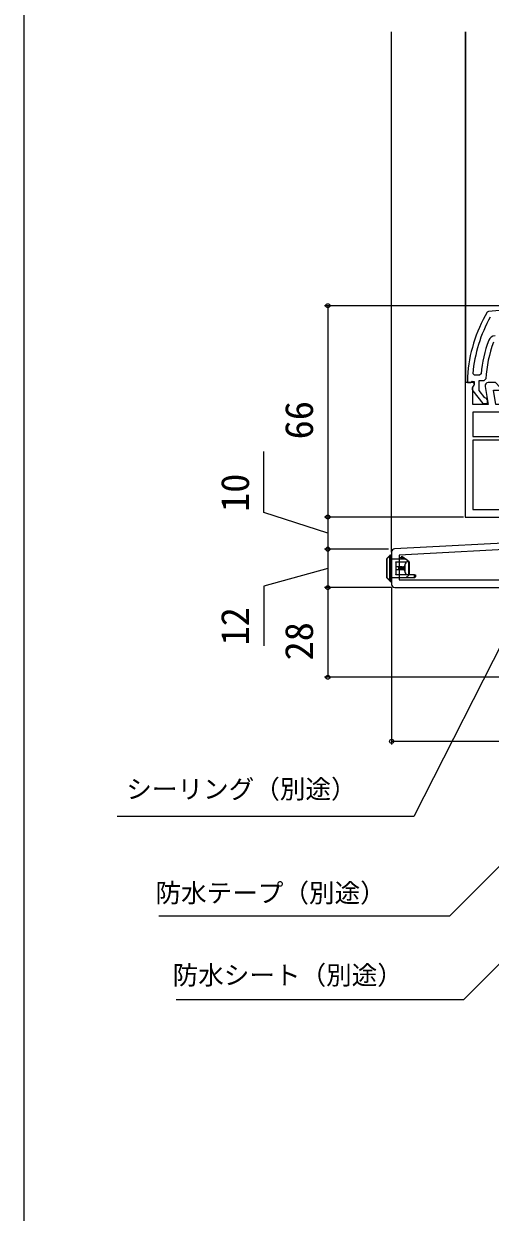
# Model space of a CAD drawing. Units: millimetres, scale not verified. Extents: x -525 to 525, y -783 to 778.
# Drawn here: x -525 to -379.1, y -139.8 to 231.4 of the extents above; entities that cross this region are included whole.
import ezdxf
from ezdxf.enums import TextEntityAlignment as Align

# ---------------------------------------------------------------- set-up
doc = ezdxf.new("R2010")
doc.units = ezdxf.units.MM
doc.header["$LTSCALE"] = 4
for name, color, linetype in [('0-3_YKK_11', 7, 'Continuous'), ('0-5_YKK_12', 2, 'Continuous'), ('0-6_YKK_13', 4, 'Continuous'), ('0-8_YKK_D', 6, 'Continuous'), ('0-9_YKK_ZWAK', 7, 'Continuous')]:
    doc.layers.add(name, color=color, linetype=linetype)
doc.styles.add('ＭＳ ゴシック', font='')
doc.styles.get('ＭＳ ゴシック').set_extended_font_data('MS Gothic')

msp = doc.modelspace()

# ---------------------------------------------------------------- linework, layer by layer
at = {"layer": '0-3_YKK_11'}
msp.add_line((-410, 66.351), (-410, 56.3), dxfattribs=at)
for points in [[(-351.252, 144.328), (-355.5, 142.638), (-355.5, 139.164), (-352.051, 140.57), (-351.749, 139.83), (-355.5, 138.3), (-356, 138.3), (-356, 138.8), (-356.59, 138.875), (-357.075, 138.5), (-358.2, 138.5), (-358.2, 141.7), (-357.075, 141.7), (-356.59, 141.325), (-356, 141.4), (-356, 143.3), (-351.548, 145.072), (-356, 143.3), (-359.8, 143.3), (-379.727, 141.557), (-380.115, 141.311)], [(-387, 119.3), (-387, 77.3), (-367.134, 77.3), (-367, 77.223), (-364.095, 80.641), (-364.705, 81.159), (-367.016, 78.439)], [(-380.785, 118.126), (-379.793, 112.5), (-384.6, 112.5), (-384.6, 117.856), (-384.058, 118.724), (-384.377, 119.3), (-387, 119.3)], [(-386.299, 121.148), (-386.3, 121.115), (-386.3, 119.3), (-385.294, 119.3), (-384.798, 119.737), (-384.2, 119.7), (-384.2, 118.6), (-384.4, 118.2)], [(-382.013, 122.053), (-382.51, 121.6), (-384.117, 121.6), (-384.615, 122.146)], [(-384.587, 116.783), (-381.475, 112.8), (-380, 112.8), (-380, 113.901), (-380.475, 114.401), (-380.845, 114.592), (-382.6, 116.839), (-382.6, 120), (-381.029, 120), (-380.53, 120.471)], [(-372.5, 116.4), (-372.5, 112.5), (-377.356, 112.5), (-378.132, 116.9), (-376, 116.9), (-376, 117.8), (-377.5, 119.3), (-379.8, 119.3)], [(-409, 55.3), (-348.4, 55.3), (-348.4, 27.3), (-345, 27.3), (-345, 29.2), (-345.5, 29.7), (-346, 30.2), (-346, 55.3), (-295, 55.3), (-295, 56.8), (-282.5, 56.8), (-282.5, 55.3), (-280, 55.3), (-280, 59.3), (-295, 59.3), (-295, 111.3), (-296.8, 111.3), (-296.8, 109.3), (-305, 109.3), (-305, 106)], [(-384.6, 102.5), (-369.221, 102.5), (-371.226, 109.984), (-371.899, 110.317)], [(-373, 110.1), (-384.6, 110.1), (-384.6, 102.5)], [(-358.785, 84.126), (-357.793, 78.5), (-362.6, 78.5), (-362.6, 83.856), (-362.058, 84.724), (-362.377, 85.3), (-365, 85.3), (-365, 69.658), (-409.052, 67.35)]]:
    msp.add_lwpolyline(points, dxfattribs=at)
for points in [[(-370.4, 79.7), (-370.4, 101.3), (-384.6, 101.3), (-384.6, 79.7)], [(-365, 67.656), (-407.6, 65.423), (-407.6, 57.7), (-365, 57.7)]]:
    msp.add_lwpolyline(points, close=True, dxfattribs=at)
for centre, radius, start, end in [((-340.4, 118.1), 46, 149.69629, 176.20063), ((-340.4, 118.1), 44.4, 150.76927, 174.77219), ((-377.661, 131.8), 2.1, 90, 159.81284), ((-340.4, 118.1), 41.8, 159.8128, 174.57386), ((-340.4, 118.1), 40.2, 159.81283, 176.6194), ((-379.8, 118.3), 1, 90.00002, 190.00001), ((-383.8, 117.4), 1, 126.86989, 218.08672), ((-409, 66.351), 1, 93.00003, 180), ((-409, 56.3), 1, 180.00001, 269.99999)]:
    msp.add_arc(centre, radius, start, end, dxfattribs=at)
at = {"layer": '0-5_YKK_12'}
for p, q in [((-410, 66.351), (-410, 228.815)), ((-387, 228.815), (-387, 118.8)), ((-386.801, 119.3), (-386.8, 228.815))]:
    msp.add_line(p, q, dxfattribs=at)
at = {"layer": '0-6_YKK_13'}
for p, q in [((-411.5, 58.376), (-411.5, 64.276)), ((-411.494, 64.276), (-411.5, 64.276)), ((-410.674, 65.096), (-411.494, 64.276)), ((-411.494, 64.276), (-411.494, 58.424)), ((-410.254, 64.4), (-410.548, 64.4)), ((-410.376, 65.4), (-410.38, 65.395)), ((-410, 64.4), (-410, 58.2)), ((-405.5, 64.2), (-410, 64.2)), ((-408.7, 63.3), (-405.264, 63.3)), ((-408.7, 63.196), (-408.7, 63.3)), ((-408.7, 63.196), (-408.7, 61.8)), ((-405.443, 63.196), (-408.7, 63.196)), ((-404.5, 63.3), (-405.5, 64.2)), ((-404.565, 63.3), (-405.264, 63.3)), ((-404.565, 59.3), (-404.565, 63.3)), ((-404.565, 63.3), (-404.5, 63.3)), ((-404.5, 63.3), (-404.5, 59.3)), ((-407.8, 61.8), (-408.7, 61.8)), ((-408.7, 61.8), (-408.7, 60.8)), ((-408.7, 60.8), (-408.7, 59.404)), ((-408.7, 59.404), (-405.443, 59.404)), ((-407.8, 61.8), (-407.8, 60.8)), ((-407.359, 61.8), (-407.8, 61.8)), ((-407.217, 60.8), (-407.359, 60.8)), ((-407.217, 61.8), (-407.217, 60.8)), ((-406.8, 61.8), (-407.217, 61.8)), ((-406.8, 60.8), (-407.217, 60.8)), ((-406.8, 61.8), (-406.8, 60.8)), ((-406.667, 61.8), (-406.8, 61.8)), ((-406.667, 60.8), (-406.8, 60.8)), ((-406.486, 60.8), (-406.667, 60.8)), ((-406.486, 61.8), (-406.486, 60.8)), ((-406.45, 60.8), (-406.486, 60.8)), ((-406.45, 61.8), (-406.258, 61.8)), ((-406.258, 60.8), (-406.45, 60.8)), ((-406.258, 61.8), (-406.258, 60.8)), ((-406.028, 61.8), (-406.258, 61.8)), ((-406.028, 60.8), (-406.258, 60.8)), ((-406.028, 61.8), (-406.028, 60.8)), ((-405.888, 62.196), (-405.888, 60.404)), ((-411.494, 58.424), (-410.631, 57.561)), ((-410.488, 57.288), (-410.549, 57.349)), ((-410.337, 57.287), (-410.276, 57.2)), ((-405.5, 58.3), (-410, 58.3)), ((-405.5, 58.3), (-404.5, 59.3)), ((-402.8, 58.3), (-405.5, 58.3)), ((-404.565, 59.3), (-405.264, 59.3)), ((-404.5, 59.3), (-404.565, 59.3)), ((-402.8, 59.3), (-402.5, 59.3))]:
    msp.add_line(p, q, dxfattribs=at)
for points in [[(-411.412, 64.488), (-410.592, 65.308), (-410.588, 65.312)], [(-410.254, 64.4), (-410.254, 58.2), (-410.548, 58.2), (-410.548, 64.4)], [(-410.376, 65.4), (-410, 65.4), (-410, 64.4), (-410.254, 64.4)], [(-407.4, 64.2), (-407.4, 64.8), (-405.8, 64.2)], [(-406.8, 64.575), (-406.8, 65.1), (-405, 63.9)], [(-405.286, 64.007), (-405, 63.9), (-405, 63.75)], [(-407.359, 60.8), (-407.8, 60.8), (-408.7, 60.8)], [(-405.264, 59.3), (-408.7, 59.3), (-408.7, 59.404)], [(-407.359, 60.8), (-407.359, 61.8), (-407.217, 61.8)], [(-406.667, 60.8), (-406.667, 61.8), (-406.486, 61.8)], [(-406.45, 60.8), (-406.45, 61.8), (-406.486, 61.8)], [(-406.028, 61.8), (-405.948, 61.994), (-405.888, 62.196)], [(-405.888, 60.404), (-405.947, 60.602), (-406.028, 60.8)], [(-410.549, 57.349), (-411.5, 58.3), (-411.5, 58.376)], [(-410.254, 58.2), (-410, 58.2), (-410, 57.2), (-410.276, 57.2)], [(-402.8, 58.3), (-402.8, 59.3), (-404.5, 59.3)], [(-402.5, 59.3), (-402.5, 58.6), (-402.8, 58.3)]]:
    msp.add_lwpolyline(points, dxfattribs=at)
for centre, radius, start, end in [((-411.2, 64.276), 0.3, 135, 180), ((-411.211, 64.288), 0.284, 135.21566, 182.49633), ((-410.37, 65.091), 0.304, 91.7644, 179.04855), ((-410.39, 65.109), 0.284, 135.21566, 182.49633), ((-410.383, 65.099), 0.295, 89.30544, 134.94469), ((-410.376, 65.1), 0.3, 90, 135), ((-410.348, 57.549), 0.284, 177.50367, 224.78434), ((-410.319, 57.601), 0.314, 187.32627, 266.78077), ((-410.383, 57.523), 0.24, 226.38814, 281.18869), ((-410.276, 57.5), 0.3, 225, 270)]:
    msp.add_arc(centre, radius, start, end, dxfattribs=at)
for centre, major_axis, ratio, start_param, end_param in [((-410.688, 64.4), (0, 0.7), 0.2, 4.712389, 6.1791526), ((-410.394, 64.4), (0, 1), 0.14, 4.712389, 6.1791526), ((-403.711, 61.3), (0, 2.9), 0.789474, 0.8581397, 1.2566748), ((-405.264, 63), (0, 0.3), 0.789474, 6.2831853, 7.141325), ((-403.711, 61.3), (0, 2.9), 0.789474, 1.8849178, 2.283453), ((-405.264, 59.6), (0, 0.3), 0.789474, 2.283453, 3.1415927), ((-411.2, 58.424), (0.286, 0.119), 0.756388, 2.640578, 2.8379736), ((-410.688, 58.2), (0, 0.7), 0.2, 3.5625567, 4.712389), ((-410.394, 58.2), (0, 1), 0.14, 3.5625567, 4.712389)]:
    msp.add_ellipse(centre, major_axis=major_axis, ratio=ratio, start_param=start_param, end_param=end_param, dxfattribs=at)
at = {"layer": '0-8_YKK_D'}
for p, q in [((-360.778, 143.3), (-430.921, 143.3)), ((-429.921, 143.3), (-429.921, 77.3)), ((-387.5, 77.3), (-430.921, 77.3)), ((-387.5, 77.3), (-430.921, 77.3)), ((-429.921, 77.3), (-429.921, 67.3)), ((-411, 67.3), (-430.921, 67.3)), ((-411, 67.3), (-430.921, 67.3)), ((-429.921, 67.3), (-429.921, 55.3)), ((-411, 55.3), (-430.921, 55.3)), ((-410, 55.3), (-430.921, 55.3)), ((-429.921, 55.3), (-429.921, 27.3)), ((-410, 55.3), (-410, 6.3)), ((-349.4, 27.3), (-430.921, 27.3)), ((-410, 7.3), (-345, 7.3))]:
    msp.add_line(p, q, dxfattribs=at)
for points in [[(-429.921, 72.3), (-449.921, 78.745), (-449.921, 97.745)], [(-429.921, 61.3), (-449.921, 55.779), (-449.921, 37.051)], [(-370.897, 46.854), (-372.055, 44.582), (-403.001, -16.152), (-495.765, -16.152)], [(-346, -1.41), (-347.803, -3.213), (-391.935, -47.346), (-394.492, -47.346), (-482.719, -47.346)], [(-344, -30.007), (-345.803, -31.811), (-387.491, -73.498), (-477.373, -73.498)]]:
    msp.add_lwpolyline(points, dxfattribs=at)
for centre in [(-429.921, 143.3), (-429.921, 77.3), (-429.921, 77.3), (-429.921, 67.3), (-429.921, 67.3), (-429.921, 55.3), (-429.921, 55.3), (-429.921, 27.3), (-410, 7.3)]:
    msp.add_circle(centre, 0.637, dxfattribs=at)
at = {"layer": '0-9_YKK_ZWAK'}
msp.add_line((-525, 747.3), (-525, -782.7), dxfattribs=at)

# ---------------------------------------------------------------- texts
at = {"layer": '0-8_YKK_D', "style": 'ＭＳ ゴシック'}
for s, p in [('66', (-431.921, 101.573)), ('10', (-451.921, 78.905)), ('12', (-451.921, 37.211)), ('28', (-431.921, 32.539))]:
    msp.add_text(s, height=8.798, rotation=90, dxfattribs=at).set_placement(p, align=Align.BOTTOM_LEFT)
for s, p in [('シーリング（別途）', (-492.936, -12.331)), ('防水テープ（別途）', (-483.81, -44.755)), ('防水シート（別途）', (-478.464, -70.433))]:
    msp.add_text(s, height=5.865, dxfattribs=at).set_placement(p, align=Align.BOTTOM_LEFT)

doc.saveas('drawing.dxf')
